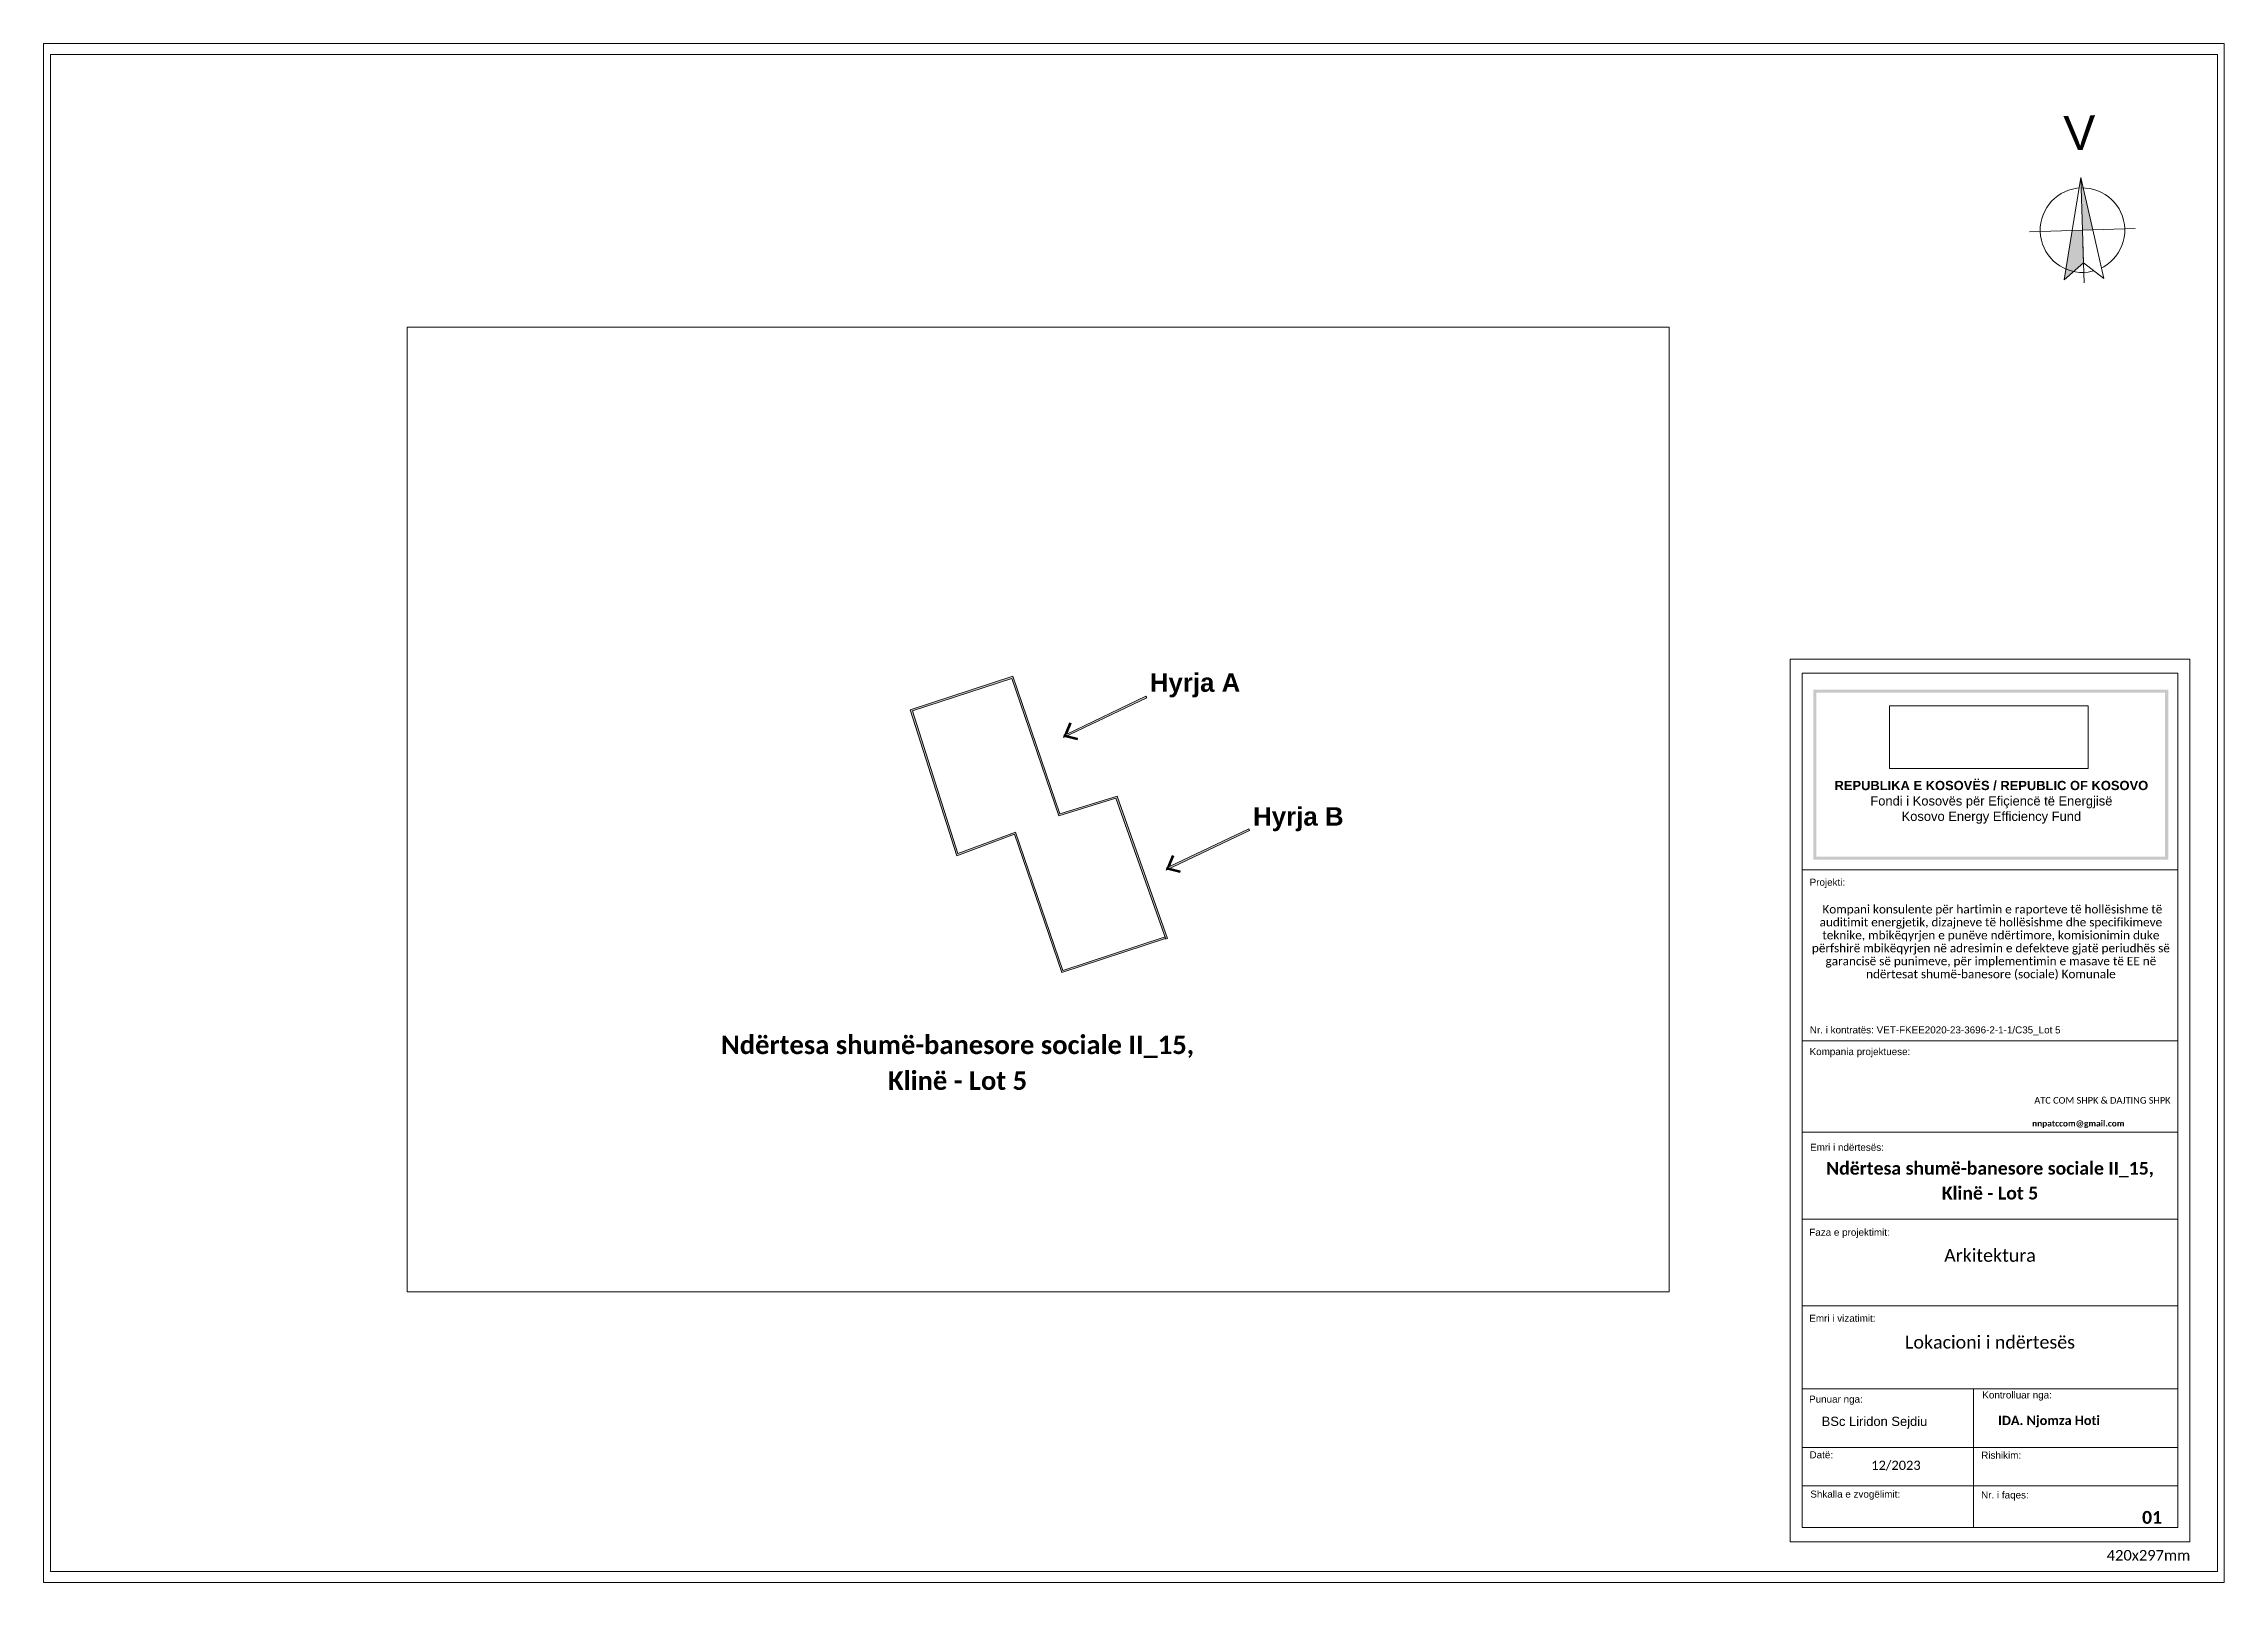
# Paper-space layout 'a3' of a CAD drawing. Header units: feet, sheet in inches. Extents: x 0 to 16.5, y 0 to 11.6.
# The model-space entities are those that its viewports show. They can reach past a viewport. Long polylines and large blocks are cut down to what shows.
import ezdxf
from ezdxf.enums import TextEntityAlignment as Align

# ---------------------------------------------------------------- set-up
doc = ezdxf.new("R2010")
doc.units = ezdxf.units.FT
doc.header["$MEASUREMENT"] = 0
doc.header["$XCLIPFRAME"] = 0
doc.set_wipeout_variables(frame=1)
doc.linetypes.add('Wipeout_Contour', pattern=[1000, 0, -1000])
for name, color, linetype, lineweight in [('Annotation - Text_Pen_No__1', 7, 'Continuous', 0), ('Annotation - Text_Pen_No__20', 1, 'Continuous', 0), ('Dimensioning - General_Pen_No__41', 7, 'Continuous', 0), ('Interior - Furniture _Pen_No__1', 7, 'Continuous', 0), ('Shell - Roof_Pen_No__1', 7, 'Continuous', 0), ('Shell - Roof_Pen_No__21', 7, 'Continuous', 0), ('Structural - Bearing_Pen_No__20', 1, 'Continuous', 0)]:
    doc.layers.add(name, color=color, linetype=linetype, lineweight=lineweight)
for name, color, linetype, lineweight, true_color in [('Annotation - Text_Pen_No__61', 7, 'Continuous', 0, 0x6a6a6a), ('Shell - Roof_Pen_No__61', 7, 'Continuous', 0, 0x6a6a6a), ('Structural - Bearing_Pen_No__86', 7, 'Continuous', 0, 0x5555ff)]:
    doc.layers.add(name, color=color, linetype=linetype, lineweight=lineweight, true_color=true_color)
for name, color, linetype in [('Drawing & Figure', 7, 'Continuous'), ('Interior - Furniture', 7, 'Continuous'), ('Structural - Bearing', 7, 'Continuous')]:
    doc.layers.add(name, color=color, linetype=linetype)
doc.styles.add('GENERATED_STYLE_1', font='arial.ttf')
doc.styles.add('GENERATED_STYLE_2', font='arialbd.ttf')
doc.styles.add('GENERATED_STYLE_3', font='calibrib.ttf')
doc.styles.add('GENERATED_STYLE_4', font='calibri.ttf')
doc.styles.add('GENERATED_STYLE_5', font='calibril.ttf')
picture_1 = doc.add_image_def('image1.png', size_in_pixel=(354, 134))
picture_2 = doc.add_image_def('image2.png', size_in_pixel=(943, 721))

# ---------------------------------------------------------------- blocks, each defined once
blk = doc.blocks.new('Wall_1', base_point=(2834784, -51093))
at = {"layer": 'Structural - Bearing_Pen_No__20', "linetype": 'Continuous', "lineweight": 0}
blk.add_hatch(color=1, dxfattribs=at).paths.add_polyline_path([(2834784, -51093), (2833286, -51807), (2833223, -51873), (2834798, -51123)])
at = {"layer": 'Structural - Bearing_Pen_No__20', "color": 1, "linetype": 'Continuous', "lineweight": 0, "flags": 128}
for points in [[(2833223, -51873), (2834798, -51123)], [(2834784, -51093), (2833286, -51807)], [(2834798, -51123), (2834784, -51093)]]:
    blk.add_lwpolyline(points, dxfattribs=at)
blk = doc.blocks.new('Wall_2', base_point=(2833286, -51807))
at = {"layer": 'Structural - Bearing_Pen_No__20', "linetype": 'Continuous', "lineweight": 0}
blk.add_hatch(color=1, dxfattribs=at).paths.add_polyline_path([(2833286, -51807), (2833368, -51606), (2833337, -51594), (2833223, -51873)])
at = {"layer": 'Structural - Bearing_Pen_No__20', "color": 1, "linetype": 'Continuous', "lineweight": 0, "flags": 128}
for points in [[(2833337, -51594), (2833223, -51873)], [(2833286, -51807), (2833368, -51606)], [(2833368, -51606), (2833337, -51594)]]:
    blk.add_lwpolyline(points, dxfattribs=at)
blk = doc.blocks.new('Wall_3', base_point=(2833230, -51856))
at = {"layer": 'Structural - Bearing_Pen_No__20', "linetype": 'Continuous', "lineweight": 0}
blk.add_hatch(color=1, dxfattribs=at).paths.add_polyline_path([(2833230, -51856), (2833482, -51920), (2833490, -51888), (2833238, -51825)])
at = {"layer": 'Structural - Bearing_Pen_No__20', "color": 1, "linetype": 'Continuous', "lineweight": 0, "flags": 128}
for points in [[(2833238, -51825), (2833230, -51856)], [(2833230, -51856), (2833482, -51920)], [(2833490, -51888), (2833238, -51825)], [(2833482, -51920), (2833490, -51888)]]:
    blk.add_lwpolyline(points, dxfattribs=at)
blk = doc.blocks.new('Wall_4', base_point=(2836728, -53603))
at = {"layer": 'Structural - Bearing_Pen_No__20', "linetype": 'Continuous', "lineweight": 0}
blk.add_hatch(color=1, dxfattribs=at).paths.add_polyline_path([(2836728, -53603), (2835230, -54316), (2835167, -54382), (2836743, -53633)])
at = {"layer": 'Structural - Bearing_Pen_No__20', "color": 1, "linetype": 'Continuous', "lineweight": 0, "flags": 128}
for points in [[(2835167, -54382), (2836743, -53633)], [(2836728, -53603), (2835230, -54316)], [(2836743, -53633), (2836728, -53603)]]:
    blk.add_lwpolyline(points, dxfattribs=at)
blk = doc.blocks.new('Wall_5', base_point=(2835230, -54316))
at = {"layer": 'Structural - Bearing_Pen_No__20', "linetype": 'Continuous', "lineweight": 0}
blk.add_hatch(color=1, dxfattribs=at).paths.add_polyline_path([(2835230, -54316), (2835312, -54116), (2835282, -54104), (2835167, -54382)])
at = {"layer": 'Structural - Bearing_Pen_No__20', "color": 1, "linetype": 'Continuous', "lineweight": 0, "flags": 128}
for points in [[(2835282, -54104), (2835167, -54382)], [(2835230, -54316), (2835312, -54116)], [(2835312, -54116), (2835282, -54104)]]:
    blk.add_lwpolyline(points, dxfattribs=at)
blk = doc.blocks.new('Wall_6', base_point=(2835174, -54366))
at = {"layer": 'Structural - Bearing_Pen_No__20', "linetype": 'Continuous', "lineweight": 0}
blk.add_hatch(color=1, dxfattribs=at).paths.add_polyline_path([(2835174, -54366), (2835426, -54430), (2835434, -54398), (2835182, -54334)])
at = {"layer": 'Structural - Bearing_Pen_No__20', "color": 1, "linetype": 'Continuous', "lineweight": 0, "flags": 128}
for points in [[(2835182, -54334), (2835174, -54366)], [(2835174, -54366), (2835426, -54430)], [(2835434, -54398), (2835182, -54334)], [(2835426, -54430), (2835434, -54398)]]:
    blk.add_lwpolyline(points, dxfattribs=at)
blk = doc.blocks.new('Wall_7', base_point=(2830357, -51337))
at = {"layer": 'Structural - Bearing_Pen_No__20', "linetype": 'Continuous', "lineweight": 0}
blk.add_hatch(color=1, dxfattribs=at).paths.add_polyline_path([(2830367, -51369), (2832246, -50754), (2832267, -50713), (2830326, -51348)])
at = {"layer": 'Structural - Bearing_Pen_No__20', "color": 1, "linetype": 'Continuous', "lineweight": 0, "flags": 128}
for points in [[(2832267, -50713), (2830326, -51348)], [(2830367, -51369), (2832246, -50754)]]:
    blk.add_lwpolyline(points, dxfattribs=at)
blk = doc.blocks.new('Wall_8', base_point=(2832267, -50713))
at = {"layer": 'Structural - Bearing_Pen_No__20', "linetype": 'Continuous', "lineweight": 0}
blk.add_hatch(color=1, dxfattribs=at).paths.add_polyline_path([(2832246, -50754), (2833135, -53357), (2833156, -53317), (2832267, -50713)])
at = {"layer": 'Structural - Bearing_Pen_No__20', "color": 1, "linetype": 'Continuous', "lineweight": 0, "flags": 128}
for points in [[(2833156, -53317), (2832267, -50713)], [(2832246, -50754), (2833135, -53357)]]:
    blk.add_lwpolyline(points, dxfattribs=at)
blk = doc.blocks.new('Wall_9', base_point=(2833156, -53317))
at = {"layer": 'Structural - Bearing_Pen_No__20', "linetype": 'Continuous', "lineweight": 0}
blk.add_hatch(color=1, dxfattribs=at).paths.add_polyline_path([(2833135, -53357), (2834216, -53023), (2834237, -52982), (2833156, -53317)])
at = {"layer": 'Structural - Bearing_Pen_No__20', "color": 1, "linetype": 'Continuous', "lineweight": 0, "flags": 128}
for points in [[(2833135, -53357), (2834216, -53023)], [(2834237, -52982), (2833156, -53317)]]:
    blk.add_lwpolyline(points, dxfattribs=at)
blk = doc.blocks.new('Wall_10', base_point=(2834237, -52982))
at = {"layer": 'Structural - Bearing_Pen_No__20', "linetype": 'Continuous', "lineweight": 0}
blk.add_hatch(color=1, dxfattribs=at).paths.add_polyline_path([(2834216, -53023), (2835160, -55686), (2835191, -55675), (2834237, -52982)])
at = {"layer": 'Structural - Bearing_Pen_No__20', "color": 1, "linetype": 'Continuous', "lineweight": 0, "flags": 128}
for points in [[(2834216, -53023), (2835160, -55686)], [(2835191, -55675), (2834237, -52982)], [(2835160, -55686), (2835191, -55675)]]:
    blk.add_lwpolyline(points, dxfattribs=at)
blk = doc.blocks.new('Wall_11', base_point=(2830357, -51337))
at = {"layer": 'Structural - Bearing_Pen_No__20', "linetype": 'Continuous', "lineweight": 0}
blk.add_hatch(color=1, dxfattribs=at).paths.add_polyline_path([(2830326, -51348), (2831205, -54111), (2831225, -54069), (2830367, -51369)])
at = {"layer": 'Structural - Bearing_Pen_No__20', "color": 1, "linetype": 'Continuous', "lineweight": 0, "flags": 128}
for points in [[(2830326, -51348), (2831205, -54111)], [(2831225, -54069), (2830367, -51369)]]:
    blk.add_lwpolyline(points, dxfattribs=at)
blk = doc.blocks.new('Wall_12', base_point=(2833182, -56290))
at = {"layer": 'Structural - Bearing_Pen_No__20', "linetype": 'Continuous', "lineweight": 0}
blk.add_hatch(color=1, dxfattribs=at).paths.add_polyline_path([(2833192, -56321), (2835157, -55679), (2835146, -55647), (2833213, -56280)])
at = {"layer": 'Structural - Bearing_Pen_No__20', "color": 1, "linetype": 'Continuous', "lineweight": 0, "flags": 128}
for points in [[(2833192, -56321), (2835157, -55679)], [(2835146, -55647), (2833213, -56280)], [(2835157, -55679), (2835146, -55647)]]:
    blk.add_lwpolyline(points, dxfattribs=at)
blk = doc.blocks.new('Wall_13', base_point=(2833182, -56290))
at = {"layer": 'Structural - Bearing_Pen_No__20', "linetype": 'Continuous', "lineweight": 0}
blk.add_hatch(color=1, dxfattribs=at).paths.add_polyline_path([(2833213, -56280), (2832318, -53661), (2832298, -53704), (2833192, -56321)])
at = {"layer": 'Structural - Bearing_Pen_No__20', "color": 1, "linetype": 'Continuous', "lineweight": 0, "flags": 128}
for points in [[(2832298, -53704), (2833192, -56321)], [(2833213, -56280), (2832318, -53661)]]:
    blk.add_lwpolyline(points, dxfattribs=at)
blk = doc.blocks.new('Wall_14', base_point=(2832298, -53704))
at = {"layer": 'Structural - Bearing_Pen_No__20', "linetype": 'Continuous', "lineweight": 0}
blk.add_hatch(color=1, dxfattribs=at).paths.add_polyline_path([(2832318, -53661), (2831225, -54069), (2831205, -54111), (2832298, -53704)])
at = {"layer": 'Structural - Bearing_Pen_No__20', "color": 1, "linetype": 'Continuous', "lineweight": 0, "flags": 128}
for points in [[(2831205, -54111), (2832298, -53704)], [(2832318, -53661), (2831225, -54069)]]:
    blk.add_lwpolyline(points, dxfattribs=at)
blk = doc.blocks.new('North Symbol 22')
at = {"layer": 'Interior - Furniture', "linetype": 'Continuous', "lineweight": 0, "true_color": 0x000000}
blk.add_hatch(color=18, dxfattribs=at).paths.add_polyline_path([(0, 0), (0, 1000), (-194, 0)])
at = {"layer": 'Interior - Furniture _Pen_No__1', "color": 7, "linetype": 'Continuous', "lineweight": 0}
for p, q in [((0, 1000), (-194, 0)), ((0, 0), (0, 1000)), ((-194, 0), (0, 0))]:
    blk.add_line(p, q, dxfattribs=at)
for start, end in [(0, 180), (180, 0)]:
    blk.add_arc((0, 0), 800, start, end, dxfattribs=at)
at = {"layer": 'Interior - Furniture _Pen_No__1', "color": 7, "lineweight": 0, "style": 'GENERATED_STYLE_1'}
blk.add_attdef('txt', text='', height=650, dxfattribs=at).set_placement((0, 1323), align=Align.BOTTOM_CENTER)
at = {"color": 254, "linetype": 'Wipeout_Contour', "lineweight": 0, "ltscale": 1195.088182}
blk.add_wipeout([(0, 0), (0, 1000), (194, 0)], dxfattribs=at).dxf.layer = 'Interior - Furniture'
at = {"layer": 'Interior - Furniture _Pen_No__1', "color": 7, "linetype": 'Continuous', "lineweight": 0}
for p, q in [((0, 1000), (194, 0)), ((0, 0), (0, 1000)), ((194, 0), (0, 0))]:
    blk.add_line(p, q, dxfattribs=at)
at = {"color": 254, "linetype": 'Wipeout_Contour', "lineweight": 0, "ltscale": 1813.560114}
blk.add_wipeout([(0, 0), (0, -618), (-375, -927), (-194, 0)], dxfattribs=at).dxf.layer = 'Interior - Furniture'
at = {"layer": 'Interior - Furniture', "linetype": 'Continuous', "lineweight": 0, "true_color": 0x000000}
blk.add_hatch(color=18, dxfattribs=at).paths.add_polyline_path([(0, 0), (0, -618), (375, -927), (194, 0)])
at = {"layer": 'Interior - Furniture _Pen_No__1', "color": 7, "linetype": 'Continuous', "lineweight": 0}
for p, q in [((-194, 0), (-1000, 0)), ((-375, -927), (-194, 0)), ((-194, 0), (0, 0)), ((0, 0), (0, -618)), ((0, 0), (0, -618)), ((194, 0), (0, 0)), ((375, -927), (194, 0)), ((194, 0), (1000, 0)), ((0, -250), (0, -1000)), ((0, -618), (-375, -927)), ((0, -618), (375, -927))]:
    blk.add_line(p, q, dxfattribs=at)

msp = doc.modelspace()

# ---------------------------------------------------------------- hatches: boundary and pattern name
at = {"layer": 'Structural - Bearing_Pen_No__86', "linetype": 'Continuous', "lineweight": 0, "true_color": 0x5555ff}
for points in [[(2847411, -50965), (2848682, -50965), (2848682, -51023), (2847469, -51023), (2847469, -54049), (2847411, -54049)], [(2848021, -51023), (2848021, -50965), (2854123, -50965), (2854123, -54049), (2854065, -54049), (2854065, -51023)], [(2847411, -52998), (2847469, -52998), (2847469, -54127), (2848682, -54127), (2848682, -54184), (2847411, -54184)], [(2848021, -54184), (2848021, -54127), (2854065, -54127), (2854065, -52998), (2854123, -52998), (2854123, -54184)]]:
    msp.add_hatch(color=173, dxfattribs=at).paths.add_polyline_path(points)

# ---------------------------------------------------------------- linework, layer by layer
at = {"layer": 'Shell - Roof_Pen_No__1', "color": 7, "linetype": 'Continuous', "lineweight": 0}
for p, q in [((2846969, -50390), (2854535, -50390)), ((2846969, -57613), (2846969, -50390)), ((2847199, -57613), (2847199, -50653)), ((2847199, -50653), (2854304, -50653)), ((2854304, -50653), (2854304, -57613)), ((2854535, -50390), (2854535, -67090)), ((2854304, -54377), (2847199, -54377)), ((2847199, -66820), (2847199, -54943)), ((2854304, -54943), (2854304, -66820)), ((2854304, -57613), (2847199, -57613)), ((2854304, -57613), (2847199, -57613)), ((2854304, -59342), (2847199, -59342)), ((2854304, -60984), (2847199, -60984)), ((2854304, -62626), (2847199, -62626)), ((2854304, -64198), (2847199, -64198)), ((2850443, -64198), (2850443, -66820)), ((2854304, -65305), (2847199, -65305)), ((2854304, -66033), (2847199, -66033)), ((2854304, -66820), (2847199, -66820)), ((2854535, -67090), (2846969, -67090))]:
    msp.add_line(p, q, dxfattribs=at)
at = {"layer": 'Shell - Roof_Pen_No__21', "color": 7, "linetype": 'Continuous', "lineweight": 0}
for p, q in [((2814058, -38951), (2855058, -38951)), ((2814058, -67651), (2814058, -38951)), ((2855058, -67651), (2855058, -38951)), ((2855058, -67651), (2855058, -38951)), ((2814058, -67651), (2855058, -67651))]:
    msp.add_line(p, q, dxfattribs=at)
at = {"layer": 'Shell - Roof_Pen_No__61', "color": 251, "linetype": 'Continuous', "lineweight": 0, "true_color": 0x6a6a6a}
msp.add_line((2846969, -67090), (2846969, -54943), dxfattribs=at)

# ---------------------------------------------------------------- block references
at = {"layer": 'Interior - Furniture', "color": 104, "linetype": 'Continuous', "lineweight": 0, "true_color": 0x029e21}
ref = msp.add_blockref('North Symbol 22', (2852502, -42273), dxfattribs=dict(at, xscale=-1, zscale=1000, rotation=1.818300398010831))
ref.add_attrib('txt', 'V', dxfattribs={"layer": 'Interior - Furniture _Pen_No__1', "color": 7, "lineweight": 0, "height": 650, "rotation": 1.8183, "style": 'GENERATED_STYLE_1'}).set_placement((2852467, -40950), align=Align.BOTTOM_CENTER)
at = {"layer": 'Structural - Bearing', "color": 1, "lineweight": 0}
for name, p in [('Wall_7', (2830357, -51337)), ('Wall_8', (2832267, -50713)), ('Wall_1', (2834784, -51093)), ('Wall_11', (2830357, -51337)), ('Wall_2', (2833286, -51807)), ('Wall_3', (2833230, -51856)), ('Wall_9', (2833156, -53317)), ('Wall_10', (2834237, -52982)), ('Wall_4', (2836728, -53603)), ('Wall_14', (2832298, -53704)), ('Wall_13', (2833182, -56290)), ('Wall_5', (2835230, -54316)), ('Wall_6', (2835174, -54366)), ('Wall_12', (2833182, -56290))]:
    msp.add_blockref(name, p, dxfattribs=at)

# ---------------------------------------------------------------- texts
at = {"layer": 'Annotation - Text_Pen_No__1', "color": 7, "style": 'GENERATED_STYLE_3'}
msp.add_text('IDA. Njomza Hoti', height=175, dxfattribs=at).set_placement((2850906, -64883))
at = {"layer": 'Annotation - Text_Pen_No__1', "color": 7, "linetype": 'Continuous', "lineweight": 0, "attachment_point": 2}
for s, insert, char_height, style in [('\\A1;REPUBLIKA E KOSOVËS / REPUBLIC OF KOSOVO\\P{\\fArial|b0|i0|c0|p34;Fondi i Kosovës për Efiçiencë të Energjisë\\PKosovo Energy Efficiency Fund\\P}', (2850778, -52693), 175, 'GENERATED_STYLE_2'), ('\\A1;Arkitektura', (2850752, -61551), 242.5, 'GENERATED_STYLE_4'), ('\\A1;Lokacioni i ndërtesës', (2850752, -63193), 242.5, 'GENERATED_STYLE_4'), ('\\A1;12/2023', (2848973, -65557), 175, 'GENERATED_STYLE_4'), ('\\A1; 01', (2853776, -66508), 242.5, 'GENERATED_STYLE_3')]:
    msp.add_mtext(s, dxfattribs=dict(at, insert=insert, char_height=char_height, style=style))
at = {"layer": 'Annotation - Text_Pen_No__1', "color": 7, "linetype": 'Continuous', "lineweight": 0, "insert": (2850769, -55042), "char_height": 160, "width": 6798, "attachment_point": 2, "line_spacing_factor": 0.919632, "style": 'GENERATED_STYLE_5'}
msp.add_mtext('\\A1; Kompani konsulente për hartimin e raporteve të hollësishme të auditimit energjetik, dizajneve të hollësishme dhe specifikimeve teknike, mbikëqyrjen e punëve ndërtimore, komisionimin duke përfshirë mbikëqyrjen në adresimin e defekteve gjatë periudhës së garancisë së punimeve, për implementimin e masave të EE në ndërtesat shumë-banesore (sociale) Komunale', dxfattribs=at)
at = {"layer": 'Annotation - Text_Pen_No__1', "color": 7, "linetype": 'Continuous', "lineweight": 5, "attachment_point": 2}
for s, insert, char_height, style in [('\\A1;ATC COM SHPK & DAJTING SHPK ', (2852879, -58676), 125, 'GENERATED_STYLE_4'), ('\\A1;BSc Liridon Sejdiu', (2848567, -64725), 175, 'GENERATED_STYLE_1')]:
    msp.add_mtext(s, dxfattribs=dict(at, insert=insert, char_height=char_height, style=style))
at = {"layer": 'Annotation - Text_Pen_No__1', "color": 7, "linetype": 'Continuous', "lineweight": 0, "insert": (2850752, -59903), "char_height": 242.5, "attachment_point": 2, "line_spacing_factor": 1.16153, "style": 'GENERATED_STYLE_3'}
msp.add_mtext('\\A1;Ndërtesa shumë-banesore sociale II_15, \\PKlinë - Lot 5', dxfattribs=at)
at = {"layer": 'Annotation - Text_Pen_No__20', "color": 1, "linetype": 'Continuous', "lineweight": 0, "char_height": 350, "attachment_point": 2, "style": 'GENERATED_STYLE_2'}
for s, insert in [('\\A1;Hyrja A', (2835713, -50658)), ('\\A1;Hyrja B', (2837667, -53191))]:
    msp.add_mtext(s, dxfattribs=dict(at, insert=insert))
at = {"layer": 'Annotation - Text_Pen_No__20', "color": 1, "linetype": 'Continuous', "lineweight": 0, "insert": (2831220, -57513), "char_height": 350, "attachment_point": 2, "line_spacing_factor": 1.16153, "style": 'GENERATED_STYLE_3'}
msp.add_mtext('\\A1;Ndërtesa shumë-banesore sociale II_15, \\PKlinë - Lot 5', dxfattribs=at)
at = {"layer": 'Annotation - Text_Pen_No__61', "color": 251, "linetype": 'Continuous', "lineweight": 0, "true_color": 0x6a6a6a, "insert": (2853751, -67247), "char_height": 200, "attachment_point": 2, "style": 'GENERATED_STYLE_4'}
msp.add_mtext('\\A1;420x297mm', dxfattribs=at)
at = {"layer": 'Dimensioning - General_Pen_No__41', "color": 7, "linetype": 'Continuous', "lineweight": 0, "attachment_point": 7, "style": 'GENERATED_STYLE_1'}
for s, insert, char_height in [('\\A1;Projekti:', (2847340, -54718), 133.38), ('\\A1;Nr. i kontratës: VET-FKEE2020-23-3696-2-1-1/C35_Lot 5', (2847344, -57511), 133.38), ('\\A1;Kompania projektuese:', (2847339, -57923), 133.38), ('\\A1;Emri i ndërtesës:', (2847348, -59695), 133.38), ('\\A1;Faza e projektimit:', (2847333, -61342), 133.38), ('\\A1;Emri i vizatimit:', (2847334, -62931), 133.38), ('\\A1;Punuar nga:', (2847330, -64499), 133.38), ('\\A1;Kontrolluar nga:', (2850607, -64420), 133.38), ('\\A1;Datë:', (2847338, -65514), 133.4), ('\\A1;Rishikim:', (2850586, -65522), 133.38), ('\\A1;Shkalla e zvogëlimit:', (2847353, -66296), 133.38), ('\\A1;Nr. i faqes:', (2850584, -66312), 133.38)]:
    msp.add_mtext(s, dxfattribs=dict(at, insert=insert, char_height=char_height))
at = {"layer": 'Dimensioning - General_Pen_No__41', "color": 7, "linetype": 'Continuous', "lineweight": 5, "insert": (2851549, -59263), "char_height": 115, "attachment_point": 7, "line_spacing_factor": 0.922253, "style": 'GENERATED_STYLE_1'}
msp.add_mtext('\\A1;\\pt737.29,1517,2350.4,3281.9;{\\fCalibri|b1|i0|c0|p34;nnpatccom@gmail.com}', dxfattribs=at)

# ---------------------------------------------------------------- pictures from other files: only their frames are drawn
at = {"layer": 'Drawing & Figure', "linetype": 'Continuous', "lineweight": 0}
image = msp.add_image(picture_2, insert=(2820806, -62363), size_in_units=(23876, 18255), dxfattribs=at)
image.set_boundary_path([(-0.5, -0.5), (942.5, 720.5)])
image = msp.add_image(picture_1, insert=(2848851, -52458), size_in_units=(3759, 1184), dxfattribs=at)
image.set_boundary_path([(-0.5, -0.5), (353.5, 133.5)])

psp = doc.layouts.new('a3')

# ---------------------------------------------------------------- viewports
at = {"layer": '0'}
psp.add_viewport(center=(8.228, 5.82), size=(16.494, 11.64132), view_center_point=(2834557.579, -53301.099), view_height=29117.43214, dxfattribs=at)

doc.saveas('drawing.dxf')
